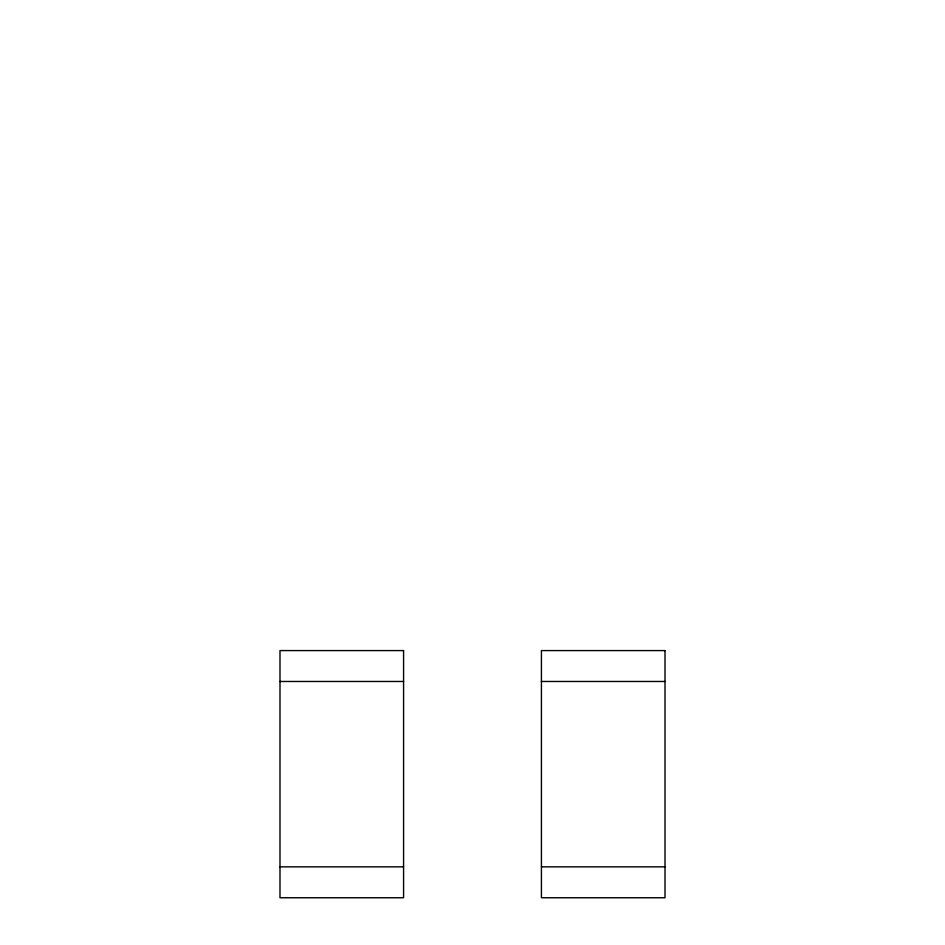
<?xml version="1.0" encoding="UTF-8"?>
<svg xmlns="http://www.w3.org/2000/svg" width="945" height="945" viewBox="0 0 945 945"><rect width="100%" height="100%" fill="white"/><g stroke="black" fill="none" stroke-linecap="round" stroke-linejoin="round"><path stroke-width="1.42" d="M279.992 681.475L403.574 681.475M541.426 681.475L665.008 681.475M279.992 866.848L403.574 866.848M541.426 866.848L665.008 866.848M403.574 650.585L279.992 650.585L279.992 897.75L403.574 897.75L403.574 650.585M665.008 650.585L541.426 650.585L541.426 897.75L665.008 897.75L665.008 650.585"/></g></svg>
